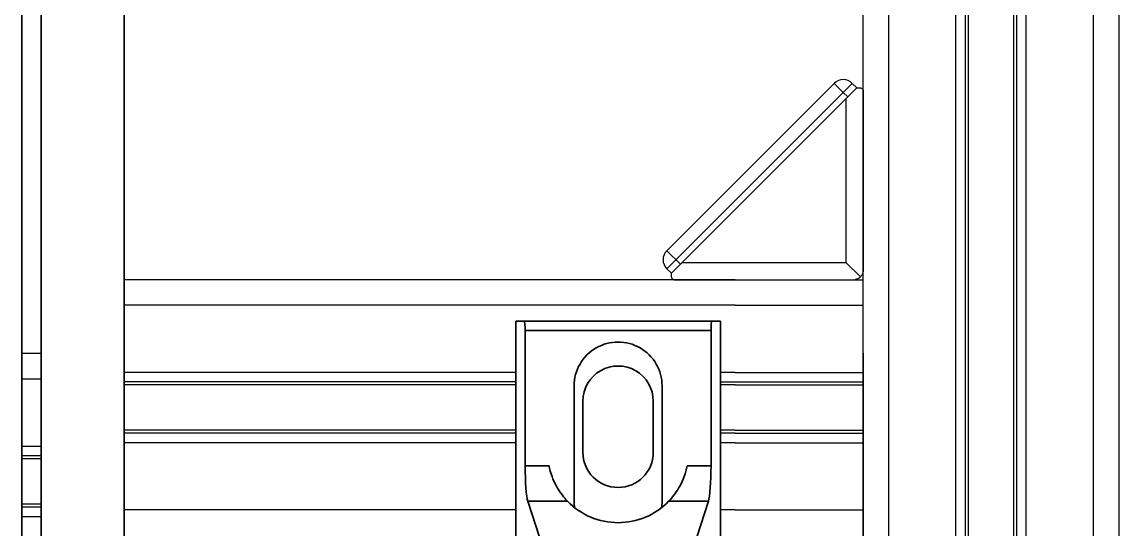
# Model space of a CAD drawing. Header units: millimetres. Extents: x -3183 to 3067, y 1033 to 2218.
# Drawn here: x -1491.2 to -1319.7, y 1829 to 1908.3 of the extents above; entities that cross this region are included whole.
import ezdxf

# ---------------------------------------------------------------- set-up
doc = ezdxf.new("R2010")
doc.units = ezdxf.units.MM
doc.linetypes.add('phl_thick', pattern=[0])
doc.layers.add('Kontury', color=7, linetype='Continuous', lineweight=35)
doc.layers.add('projection', color=7, linetype='Continuous')

msp = doc.modelspace()

# ---------------------------------------------------------------- linework, layer by layer
for p, q in [((-1379.68243, 1868.03585), (-1475.18243, 1868.03585)), ((-1379.68243, 1864.03585), (-1475.18243, 1864.03585)), ((-1413.99311, 1853.53585), (-1475.18243, 1853.53585)), ((-1379.68243, 1853.53585), (-1381.99311, 1853.53585)), ((-1413.99311, 1852.03585), (-1475.18243, 1852.03585)), ((-1413.99311, 1851.59346), (-1475.18243, 1851.59346)), ((-1381.99311, 1852.03585), (-1379.68243, 1852.03585)), ((-1379.68243, 1851.59346), (-1381.99311, 1851.59346)), ((-1413.99311, 1844.47824), (-1475.18243, 1844.47824)), ((-1413.99311, 1844.03585), (-1475.18243, 1844.03585)), ((-1379.68243, 1844.47824), (-1381.99311, 1844.47824)), ((-1379.68243, 1844.03585), (-1381.99311, 1844.03585)), ((-1413.99311, 1842.53585), (-1475.18243, 1842.53585)), ((-1379.68243, 1842.53585), (-1381.99311, 1842.53585)), ((-1413.99311, 1832.03585), (-1475.18243, 1832.03585)), ((-1379.68243, 1832.03585), (-1381.99311, 1832.03585))]:
    msp.add_line(p, q)
at = {"layer": 'Kontury'}
for p, q in [((-1491.18243, 2142.31257), (-1491.18243, 1765.03585)), ((-1488.18243, 1765.03585), (-1488.18243, 2142.31257)), ((-1475.18243, 2142.31257), (-1475.18243, 1765.03585)), ((-1413.99311, 1826.53585), (-1413.99311, 1861.53585)), ((-1412.66772, 1861.53585), (-1413.99311, 1861.53585)), ((-1412.66772, 1861.53585), (-1383.3185, 1861.53585)), ((-1381.99311, 1861.53585), (-1383.3185, 1861.53585)), ((-1381.99311, 1861.53585), (-1381.99311, 1826.53585)), ((-1412.52045, 1860.08585), (-1383.46577, 1860.08585)), ((-1412.52045, 1838.90605), (-1412.52045, 1860.08585)), ((-1383.46577, 1860.08585), (-1383.46577, 1838.90605)), ((-1359.68243, 1856.51996), (-1359.68243, 1816.51996)), ((-1404.86811, 1851.41085), (-1404.86811, 1851.41085)), ((-1404.86811, 1833.41085), (-1404.86811, 1851.41085)), ((-1391.11811, 1851.41085), (-1391.11811, 1851.41085)), ((-1391.11811, 1833.41085), (-1391.11811, 1851.41085)), ((-1403.49311, 1841.03585), (-1403.49311, 1849.03585)), ((-1403.49311, 1849.03585), (-1403.49311, 1849.03585)), ((-1392.49311, 1849.03585), (-1392.49311, 1841.03585)), ((-1392.49311, 1849.03585), (-1392.49311, 1849.03585)), ((-1403.49311, 1841.03585), (-1403.49311, 1841.03585)), ((-1392.49311, 1841.03585), (-1392.49311, 1841.03585)), ((-1412.52045, 1838.90605), (-1408.78496, 1838.90605)), ((-1408.69447, 1838.49042), (-1408.78496, 1838.90605)), ((-1408.58685, 1838.07421), (-1408.69447, 1838.49042)), ((-1387.29175, 1838.49042), (-1387.39937, 1838.07421)), ((-1387.20126, 1838.90605), (-1387.29175, 1838.49042)), ((-1387.20126, 1838.90605), (-1383.46577, 1838.90605)), ((-1408.46268, 1837.66123), (-1408.58685, 1838.07421)), ((-1408.32288, 1837.25509), (-1408.46268, 1837.66123)), ((-1408.16919, 1836.85895), (-1408.32288, 1837.25509)), ((-1408.00345, 1836.4759), (-1408.16919, 1836.85895)), ((-1387.81703, 1836.85895), (-1387.98277, 1836.4759)), ((-1387.66334, 1837.25509), (-1387.81703, 1836.85895)), ((-1387.52354, 1837.66123), (-1387.66334, 1837.25509)), ((-1387.39937, 1838.07421), (-1387.52354, 1837.66123)), ((-1407.82769, 1836.10841), (-1408.00345, 1836.4759)), ((-1407.64458, 1835.75866), (-1407.82769, 1836.10841)), ((-1407.4568, 1835.42884), (-1407.64458, 1835.75866)), ((-1407.26734, 1835.12079), (-1407.4568, 1835.42884)), ((-1407.07934, 1834.83583), (-1407.26734, 1835.12079)), ((-1388.71889, 1835.12079), (-1388.90688, 1834.83583)), ((-1388.52942, 1835.42884), (-1388.71889, 1835.12079)), ((-1388.34164, 1835.75866), (-1388.52942, 1835.42884)), ((-1388.15853, 1836.10841), (-1388.34164, 1835.75866)), ((-1387.98277, 1836.4759), (-1388.15853, 1836.10841)), ((-1412.10853, 1833.37449), (-1405.88637, 1833.37449)), ((-1409.67349, 1825.81496), (-1412.10853, 1833.37449)), ((-1406.89384, 1834.57233), (-1407.07934, 1834.83583)), ((-1406.70678, 1834.3224), (-1406.89384, 1834.57233)), ((-1406.52164, 1834.08861), (-1406.70678, 1834.3224)), ((-1406.34256, 1833.87443), (-1406.52164, 1834.08861)), ((-1406.17403, 1833.68248), (-1406.34256, 1833.87443)), ((-1406.02054, 1833.51518), (-1406.17403, 1833.68248)), ((-1405.88645, 1833.37455), (-1406.02054, 1833.51518)), ((-1404.86811, 1833.41085), (-1404.86811, 1833.41085)), ((-1391.11811, 1833.41085), (-1391.11811, 1833.41085)), ((-1389.96568, 1833.51518), (-1390.09985, 1833.37449)), ((-1390.09985, 1833.37449), (-1383.87769, 1833.37449)), ((-1389.81219, 1833.68248), (-1389.96568, 1833.51518)), ((-1389.64366, 1833.87443), (-1389.81219, 1833.68248)), ((-1389.46458, 1834.08861), (-1389.64366, 1833.87443)), ((-1389.27944, 1834.3224), (-1389.46458, 1834.08861)), ((-1389.09239, 1834.57233), (-1389.27944, 1834.3224)), ((-1388.90688, 1834.83583), (-1389.09239, 1834.57233)), ((-1383.87769, 1833.37449), (-1386.31273, 1825.81496))]:
    msp.add_line(p, q, dxfattribs=at)
for centre, radius, start, end in [((-1397.99311, 1851.41085), 6.875, 0, 180.0000198), ((-1397.99311, 1849.03585), 5.5, 0, 180.0000198), ((-1397.99311, 1841.03585), 5.5, 180.0000198, 0), ((-1397.99311, 1833.41085), 6.875, 180.0000198, 188.5535228), ((-1397.99311, 1833.41085), 6.875, 351.4464772, 0)]:
    msp.add_arc(centre, radius, start, end, dxfattribs=at)
for centre, major_axis, ratio, start_param, end_param in [((-1412.66772, 1860.08585), (0, 1.45), 0.1015625, -1.570796327, 0), ((-1383.3185, 1860.08585), (0, -1.45), 0.1015625, -3.141592654, -1.570796327), ((-1411.93139, 1838.90605), (0, -5.8), 0.1015625, -1.570796327, -0.305432619), ((-1384.05483, 1838.90605), (0, 5.8), 0.1015625, -2.836160034, -1.570796327), ((-1397.99311, 1841.03585), (0, 11), 1, 2.341286928, 3.941898379)]:
    msp.add_ellipse(centre, major_axis=major_axis, ratio=ratio, start_param=start_param, end_param=end_param, dxfattribs=at)
at = {"layer": 'projection', "color": 7, "linetype": 'phl_thick'}
for p, q in [((-1323.68243, 1731.53585), (-1323.68243, 2130.80018)), ((-1319.68243, 1731.53585), (-1319.68243, 2130.80018)), ((-1359.68243, 1731.53585), (-1359.68243, 2054.81257)), ((-1355.68243, 1731.53585), (-1355.68243, 2054.81257)), ((-1345.18243, 1731.53585), (-1345.18243, 2054.81257)), ((-1343.68243, 1731.53585), (-1343.68243, 2054.81257)), ((-1343.24004, 1731.53585), (-1343.24004, 2054.81257)), ((-1336.12481, 1731.53585), (-1336.12481, 2054.81257)), ((-1335.68243, 1731.53585), (-1335.68243, 2054.81257)), ((-1334.18243, 1731.53585), (-1334.18243, 2054.81257)), ((-1364.21237, 1898.72874), (-1390.37532, 1872.56579)), ((-1364.21237, 1898.72874), (-1362.79816, 1897.31453)), ((-1361.38394, 1898.72874), (-1362.79816, 1897.31453)), ((-1361.38394, 1898.72874), (-1360.67684, 1898.02164)), ((-1362.79816, 1897.31453), (-1388.96111, 1871.15158)), ((-1361.65151, 1897.04697), (-1388.254, 1870.44447)), ((-1362.79816, 1897.31453), (-1362.09105, 1896.60742)), ((-1360.67253, 1898.02595), (-1361.65151, 1897.04697)), ((-1360.67253, 1898.02595), (-1360.17253, 1898.02595)), ((-1360.17253, 1898.02595), (-1360.09386, 1898.01972)), ((-1360.09386, 1898.01972), (-1360.02113, 1898.00254)), ((-1360.02113, 1898.00254), (-1359.95468, 1897.976)), ((-1359.95468, 1897.976), (-1359.89484, 1897.94175)), ((-1359.89484, 1897.94175), (-1359.84189, 1897.90102)), ((-1359.84189, 1897.90102), (-1359.79605, 1897.85498)), ((-1359.79605, 1897.85498), (-1359.75746, 1897.80474)), ((-1359.75746, 1897.80474), (-1359.72621, 1897.75133)), ((-1359.72621, 1897.75133), (-1359.70226, 1897.69579)), ((-1359.70226, 1897.69579), (-1359.6855, 1897.6391)), ((-1359.6855, 1897.6391), (-1359.6757, 1897.58221)), ((-1359.6757, 1897.58221), (-1359.67253, 1897.52595)), ((-1359.67253, 1897.52595), (-1359.67253, 1873.5257)), ((-1362.37253, 1896.32595), (-1362.37253, 1870.72595)), ((-1359.67265, 1873.52582), (-1359.68243, 1873.51605)), ((-1359.68243, 1873.51605), (-1359.68243, 1869.3539)), ((-1359.67265, 1873.52582), (-1359.67253, 1873.5257)), ((-1390.37532, 1872.56579), (-1388.254, 1870.44447)), ((-1388.96111, 1871.15158), (-1390.37532, 1869.73737)), ((-1390.37532, 1869.73737), (-1389.66821, 1869.03026)), ((-1388.69355, 1870.00493), (-1389.67253, 1869.02595)), ((-1388.254, 1870.44447), (-1388.69355, 1870.00493)), ((-1387.97252, 1870.72595), (-1362.37253, 1870.72595)), ((-1362.37253, 1870.72595), (-1360.11187, 1868.46529)), ((-1359.68243, 1869.3539), (-1359.69671, 1869.25939)), ((-1389.67253, 1869.02595), (-1389.67253, 1868.52595)), ((-1389.67253, 1868.52595), (-1389.66637, 1868.44728)), ((-1389.66637, 1868.44728), (-1389.64905, 1868.37455)), ((-1389.64905, 1868.37455), (-1389.62257, 1868.30811)), ((-1389.62257, 1868.30811), (-1389.58833, 1868.24826)), ((-1389.58833, 1868.24826), (-1389.5476, 1868.19531)), ((-1389.5476, 1868.19531), (-1389.50156, 1868.14947)), ((-1389.50156, 1868.14947), (-1389.45131, 1868.11089)), ((-1389.45131, 1868.11089), (-1389.39791, 1868.07963)), ((-1389.39791, 1868.07963), (-1389.34237, 1868.05568)), ((-1389.34237, 1868.05568), (-1389.28568, 1868.03892)), ((-1389.28568, 1868.03892), (-1389.22878, 1868.02912)), ((-1389.22878, 1868.02912), (-1389.17253, 1868.02595)), ((-1389.17253, 1868.02595), (-1365.17253, 1868.02595)), ((-1379.68243, 1868.03585), (-1359.68243, 1868.03585)), ((-1365.16263, 1868.03585), (-1365.17253, 1868.02595)), ((-1365.16263, 1868.03585), (-1361.00047, 1868.03585)), ((-1360.90597, 1868.05013), (-1361.00047, 1868.03585)), ((-1360.8108, 1868.07047), (-1360.90597, 1868.05013)), ((-1360.71571, 1868.09731), (-1360.8108, 1868.07047)), ((-1360.62144, 1868.13085), (-1360.71571, 1868.09731)), ((-1360.52869, 1868.17115), (-1360.62144, 1868.13085)), ((-1360.43825, 1868.21826), (-1360.52869, 1868.17115)), ((-1360.35068, 1868.27154), (-1360.43825, 1868.21826)), ((-1360.26666, 1868.33071), (-1360.35068, 1868.27154)), ((-1360.18684, 1868.39542), (-1360.26666, 1868.33071)), ((-1360.11187, 1868.46529), (-1360.18684, 1868.39542)), ((-1360.04199, 1868.54026), (-1360.11187, 1868.46529)), ((-1359.97729, 1868.62008), (-1360.04199, 1868.54026)), ((-1359.91811, 1868.7041), (-1359.97729, 1868.62008)), ((-1359.86484, 1868.79167), (-1359.91811, 1868.7041)), ((-1359.81773, 1868.88212), (-1359.86484, 1868.79167)), ((-1359.77743, 1868.97486), (-1359.81773, 1868.88212)), ((-1359.74389, 1869.06914), (-1359.77743, 1868.97486)), ((-1359.71705, 1869.16423), (-1359.74389, 1869.06914)), ((-1359.69671, 1869.25939), (-1359.71705, 1869.16423)), ((-1379.68243, 1864.03585), (-1359.68243, 1864.03585)), ((-1491.18243, 1856.51996), (-1488.18243, 1856.51996)), ((-1491.18243, 1852.51996), (-1488.18243, 1852.51996)), ((-1379.68243, 1853.53585), (-1359.68243, 1853.53585)), ((-1379.68243, 1852.03585), (-1359.68243, 1852.03585)), ((-1379.68243, 1851.59346), (-1359.68243, 1851.59346)), ((-1379.68243, 1844.47824), (-1359.68243, 1844.47824)), ((-1379.68243, 1844.03585), (-1359.68243, 1844.03585)), ((-1491.18243, 1842.01996), (-1488.18243, 1842.01996)), ((-1379.68243, 1842.53585), (-1359.68243, 1842.53585)), ((-1491.18243, 1840.51996), (-1488.18243, 1840.51996)), ((-1491.18243, 1840.07757), (-1488.18243, 1840.07757)), ((-1491.18243, 1832.96235), (-1488.18243, 1832.96235)), ((-1491.18243, 1832.51996), (-1488.18243, 1832.51996)), ((-1379.68243, 1832.03585), (-1359.68243, 1832.03585)), ((-1491.18243, 1831.01996), (-1488.18243, 1831.01996))]:
    msp.add_line(p, q, dxfattribs=at)
for centre, start, end in [((-1362.79816, 1897.31453), 44.999985, 135.0000175), ((-1388.96111, 1871.15158), 134.9999825, 225.000015)]:
    msp.add_arc(centre, 2, start, end, dxfattribs=at)

doc.saveas('drawing.dxf')
